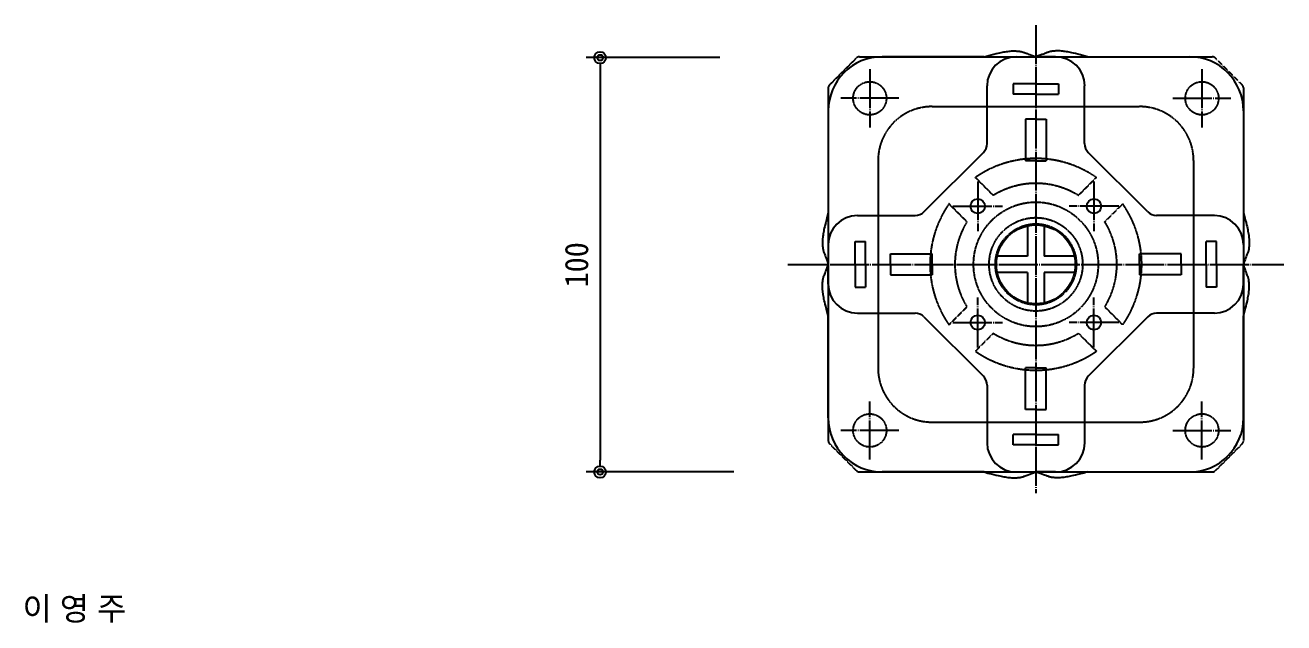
# Model space of a CAD drawing. Header units: millimetres. Extents: x 209 to 75467, y 6568 to 12199.
# Drawn here: x 58382 to 60321, y 8539 to 9460 of the extents above; entities that cross this region are included whole.
import ezdxf

# ---------------------------------------------------------------- set-up
doc = ezdxf.new("R2010")
doc.units = ezdxf.units.MM
doc.header["$MEASUREMENT"] = 0
doc.linetypes.add('CENTER', pattern=[65, 60, -2, 1, -2])
doc.linetypes.add('HIDDEN', pattern=[0.375, 0.25, -0.125])
doc.layers.get('0').update_dxf_attribs({"linetype": 'CONTINUOUS'})
for name, color, linetype in [('7dim', 7, 'CONTINUOUS'), ('CEN', 1, 'CENTER'), ('DIM', 7, 'CONTINUOUS'), ('LINE', 3, 'CONTINUOUS')]:
    doc.layers.add(name, color=color, linetype=linetype)
doc.layers.add('A-BORD-TEXT', color=3, linetype='CONTINUOUS', lineweight=25)
doc.styles.add('굴림체', font='굴림체')
doc.styles.add('돋움체', font='')
doc.styles.add('맑은고딕', font='')
doc.styles.get('돋움체').set_extended_font_data('DotumChe')
doc.styles.get('맑은고딕').set_extended_font_data('Malgun Gothic')
doc.dimstyles.new('pjssd', dxfattribs={"dimscale": 10, "dimtxt": 2.5, "dimasz": 1, "dimexe": 1.2, "dimexo": 1.5, "dimgap": 1, "dimtad": 1, "dimdec": 0, "dimdsep": 46, "dimlunit": 6, "dimtxsty": '굴림체', "dimblk": 'ORIGIN2', "dimcen": -1, "dimdle": 2, "dimclrd": 7, "dimclre": 7, "dimclrt": 3, "dimadec": 0, "dimazin": 0, "dimtfac": 1, "dimtdec": 0, "dimtix": 1, "dimtmove": 2, "dimatfit": 0, "dimldrblk": 'DIMDOT', "dimfxl": 1.2, "dimtolj": 1, "dimtzin": 0, "dimarcsym": 0})

# ---------------------------------------------------------------- blocks, each defined once
blk = doc.blocks.new('_Origin2')
at = {"color": 0, "linetype": 'ByBlock', "lineweight": -2}
blk.add_line((-0.5, 0), (-1, 0), dxfattribs=at)
for radius in [0.5, 0.25]:
    blk.add_circle((0, 0), radius, dxfattribs=at)
blk = doc.blocks.new('*D247')
at = {"layer": 'DIM', "color": 7, "lineweight": -2, "transparency": 16777216}
for p, q in [((59452, 9410.1), (59245.9, 9410.1)), ((59267.5, 9392.1), (59267.5, 8789.7)), ((59452, 8771.7), (59245.9, 8771.7))]:
    blk.add_line(p, q, dxfattribs=at)
at = {"layer": 'DIM', "color": 7, "lineweight": -2, "transparency": 16777216, "xscale": 18, "yscale": 18, "zscale": 18}
for p, rotation in [((59267.5, 9410.1), 90), ((59267.5, 8771.7), 270)]:
    blk.add_blockref('_Origin2', p, dxfattribs=dict(at, rotation=rotation))
at = {"layer": 'DIM', "color": 3, "transparency": 16777216, "insert": (59231.4, 9090.9), "char_height": 36, "attachment_point": 5, "rotation": 90, "style": '돋움체'}
blk.add_mtext('\\A1;100', dxfattribs=at)
blk = doc.blocks.new('DIMDOT')
at = {"linetype": 'Continuous'}
blk.add_line((-2, 0), (2, 0), dxfattribs=at)
for radius in [0.5, 0.25]:
    blk.add_circle((0, 0), radius, dxfattribs=at)

msp = doc.modelspace()

# ---------------------------------------------------------------- linework, layer by layer
at = {"layer": '7dim'}
msp.add_line((59473.6, 8771.7), (59261.9, 8771.7), dxfattribs=at)
at = {"layer": 'CEN', "color": 9}
for p, q in [((59939, 9460.2), (59939, 8738.8)), ((59683.1, 9392.3), (59683.1, 9302.7)), ((60194.9, 9392.3), (60194.9, 9302.7)), ((59727.8, 9347.5), (59638.3, 9347.5)), ((60150.1, 9347.5), (60239.6, 9347.5)), ((59556.9, 9091.6), (60321.1, 9091.6)), ((59683.1, 8790.9), (59683.1, 8880.5)), ((60194.9, 8790.9), (60194.9, 8880.5)), ((59727.8, 8835.7), (59638.3, 8835.7)), ((60150.1, 8835.7), (60239.6, 8835.7))]:
    msp.add_line(p, q, dxfattribs=at)
at = {"layer": 'CEN', "color": 8}
for p, q in [((59849.4, 9219.5), (59849.4, 9142.8)), ((60028.5, 9219.5), (60028.5, 9142.8)), ((59811, 9181.2), (59887.8, 9181.2)), ((60066.9, 9181.2), (59990.1, 9181.2)), ((59849.4, 8963.6), (59849.4, 9040.4)), ((60028.5, 8963.6), (60028.5, 9040.4)), ((59811, 9002), (59887.8, 9002)), ((60066.9, 9002), (59990.1, 9002))]:
    msp.add_line(p, q, dxfattribs=at)
at = {"layer": 'LINE', "color": 9, "linetype": 'HIDDEN'}
for p, q in [((59621, 9368.1), (59662.5, 9409.6)), ((59667, 9411.5), (60210.9, 9411.5)), ((60257, 9368.1), (60215.5, 9409.6)), ((59619.1, 9363.6), (59619.1, 8819.6)), ((60258.8, 9363.6), (60258.8, 8819.6)), ((59779, 9334.7), (60098.9, 9334.7)), ((59695.9, 9251.5), (59695.9, 8931.7)), ((60182.1, 9251.5), (60182.1, 8931.7)), ((59873.5, 9197.8), (59845.8, 9225.5)), ((60004.4, 9197.8), (60032.2, 9225.5)), ((59832.8, 9157.1), (59805.1, 9184.8)), ((60045.2, 9157.1), (60072.9, 9184.8)), ((59832.8, 9026.1), (59805.1, 8998.4)), ((60045.2, 9026.1), (60072.9, 8998.4)), ((59873.5, 8985.4), (59845.8, 8957.7)), ((60004.4, 8985.4), (60032.2, 8957.7)), ((59779, 8848.5), (60098.9, 8848.5)), ((59621, 8815.1), (59662.5, 8773.6)), ((60257, 8815.1), (60215.5, 8773.6)), ((59667, 8771.7), (60210.9, 8771.7))]:
    msp.add_line(p, q, dxfattribs=at)
at = {"layer": 'LINE', "color": 7}
for p, q in [((59859.3, 9411.5), (59702.3, 9411.5)), ((59908.6, 9411.5), (59939, 9411.5)), ((59969.4, 9411.5), (59939, 9411.5)), ((60018.6, 9411.5), (60175.7, 9411.5)), ((59903.8, 9369.7), (59903.8, 9353.7)), ((59939, 9369.6), (59903.8, 9369.7)), ((59938.9, 9369.6), (59974.1, 9369.7)), ((59974.1, 9369.7), (59974.1, 9353.7)), ((59863.8, 9277.7), (59863.8, 9366.7)), ((59939, 9353.6), (59903.8, 9353.7)), ((59938.9, 9353.6), (59974.1, 9353.7)), ((60014.1, 9277.7), (60014.1, 9366.7)), ((59619.1, 9328.3), (59619.1, 9171.3)), ((59923, 9315.3), (59922.9, 9251.3)), ((59938.9, 9315.3), (59923, 9315.3)), ((59939, 9315.3), (59955, 9315.3)), ((59955, 9315.3), (59955, 9251.3)), ((60258.8, 9328.3), (60258.8, 9171.3)), ((59766.4, 9172.4), (59858.2, 9264.1)), ((60111.5, 9172.4), (60019.8, 9264.1)), ((59938.9, 9251.3), (59922.9, 9251.3)), ((59939, 9251.3), (59955, 9251.3)), ((59663.9, 9166.8), (59752.9, 9166.8)), ((60214.1, 9166.8), (60125.1, 9166.8)), ((59926.2, 9151), (59926.2, 9104.4)), ((59951.8, 9151), (59951.8, 9104.4)), ((59619.1, 9122), (59619.1, 9091.6)), ((59660.7, 9091.6), (59660.7, 9126.8)), ((59660.7, 9126.8), (59676.7, 9126.8)), ((59676.7, 9091.6), (59676.7, 9126.8)), ((60217.3, 9126.8), (60201.3, 9126.8)), ((60201.3, 9091.6), (60201.3, 9126.8)), ((60217.3, 9091.6), (60217.3, 9126.8)), ((60258.8, 9122), (60258.8, 9091.6)), ((59715.1, 9091.6), (59715.1, 9107.6)), ((59715.1, 9107.6), (59779, 9107.6)), ((59779, 9091.6), (59779, 9107.6)), ((59926.2, 9104.4), (59879.5, 9104.4)), ((59998.4, 9104.4), (59951.8, 9104.4)), ((60098.9, 9091.6), (60098.9, 9107.6)), ((60162.9, 9107.6), (60098.9, 9107.6)), ((60162.9, 9091.6), (60162.9, 9107.6)), ((59619.1, 9061.2), (59619.1, 9091.6)), ((59660.7, 9091.6), (59660.7, 9056.4)), ((59676.7, 9091.6), (59676.7, 9056.4)), ((59715.1, 9091.6), (59715.1, 9075.6)), ((59779, 9091.6), (59779, 9075.6)), ((59926.2, 9078.8), (59879.5, 9078.8)), ((59926.2, 9078.8), (59926.2, 9032.2)), ((59951.8, 9078.8), (59951.8, 9032.2)), ((59998.4, 9078.8), (59951.8, 9078.8)), ((60098.9, 9091.6), (60098.9, 9075.6)), ((60162.9, 9091.6), (60162.9, 9075.6)), ((60201.3, 9091.6), (60201.3, 9056.4)), ((60217.3, 9091.6), (60217.3, 9056.4)), ((60258.8, 9061.2), (60258.8, 9091.6)), ((59715.1, 9075.6), (59779, 9075.6)), ((60162.9, 9075.6), (60098.9, 9075.6)), ((59660.7, 9056.4), (59676.7, 9056.4)), ((60217.3, 9056.4), (60201.3, 9056.4)), ((59619.1, 8854.9), (59619.1, 9011.9)), ((59663.9, 9016.4), (59752.9, 9016.4)), ((59766.4, 9010.8), (59858.2, 8919.1)), ((60111.5, 9010.8), (60019.8, 8919.1)), ((60214.1, 9016.4), (60125.1, 9016.4)), ((60258.8, 8854.9), (60258.8, 9011.9)), ((59938.9, 8931.9), (59922.9, 8931.9)), ((59923, 8867.9), (59922.9, 8931.9)), ((59939, 8931.9), (59955, 8931.9)), ((59955, 8867.9), (59955, 8931.9)), ((59863.8, 8905.5), (59863.8, 8816.5)), ((60014.1, 8905.5), (60014.1, 8816.5)), ((59938.9, 8867.9), (59923, 8867.9)), ((59939, 8867.9), (59955, 8867.9)), ((59939, 8829.6), (59903.8, 8829.5)), ((59903.8, 8813.5), (59903.8, 8829.5)), ((59938.9, 8829.6), (59974.1, 8829.5)), ((59974.1, 8813.5), (59974.1, 8829.5)), ((59939, 8813.6), (59903.8, 8813.5)), ((59938.9, 8813.6), (59974.1, 8813.5)), ((59859.3, 8771.7), (59702.3, 8771.7)), ((59908.6, 8771.7), (59939, 8771.7)), ((59969.4, 8771.7), (59939, 8771.7)), ((60018.6, 8771.7), (60175.7, 8771.7))]:
    msp.add_line(p, q, dxfattribs=at)
for points in [[(59859.3, 9411.5), (59865.2, 9413), (59870.2, 9414.3), (59874.3, 9415.4), (59877.8, 9416.3), (59880.8, 9417), (59883.3, 9417.6), (59885.6, 9418.1), (59887.7, 9418.5), (59889.7, 9418.9), (59891.7, 9419.2), (59893.7, 9419.5), (59895.7, 9419.8), (59897.6, 9420), (59899.4, 9420.2), (59901.3, 9420.4), (59903.1, 9420.5), (59904.9, 9420.5), (59906.6, 9420.5), (59908.2, 9420.4), (59909.8, 9420.3), (59911.3, 9420.2), (59912.7, 9420.1), (59913.9, 9419.9), (59915, 9419.7), (59916, 9419.6), (59916.8, 9419.4), (59917.6, 9419.2), (59918.3, 9419), (59919, 9418.8), (59919.8, 9418.5), (59920.6, 9418.2), (59921.5, 9417.8), (59922.6, 9417.4), (59923.9, 9416.9), (59925.4, 9416.4), (59927.3, 9415.7), (59929.5, 9414.9), (59932.2, 9413.9), (59935.3, 9412.8), (59939, 9411.5)], [(60018.6, 9411.5), (60012.7, 9413), (60007.8, 9414.3), (60003.6, 9415.4), (60000.1, 9416.3), (59997.1, 9417), (59994.6, 9417.6), (59992.3, 9418.1), (59990.2, 9418.5), (59988.2, 9418.9), (59986.2, 9419.2), (59984.2, 9419.5), (59982.3, 9419.8), (59980.4, 9420), (59978.5, 9420.2), (59976.6, 9420.4), (59974.8, 9420.5), (59973.1, 9420.5), (59971.3, 9420.5), (59969.7, 9420.4), (59968.1, 9420.3), (59966.6, 9420.2), (59965.3, 9420.1), (59964, 9419.9), (59962.9, 9419.7), (59962, 9419.6), (59961.1, 9419.4), (59960.4, 9419.2), (59959.6, 9419), (59958.9, 9418.8), (59958.2, 9418.5), (59957.3, 9418.2), (59956.4, 9417.8), (59955.3, 9417.4), (59954.1, 9416.9), (59952.5, 9416.4), (59950.7, 9415.7), (59948.4, 9414.9), (59945.8, 9413.9), (59942.6, 9412.8), (59939, 9411.5)], [(59619.1, 9171.3), (59617.5, 9165.4), (59616.2, 9160.4), (59615.1, 9156.2), (59614.3, 9152.7), (59613.6, 9149.8), (59613, 9147.2), (59612.5, 9145), (59612.1, 9142.9), (59611.7, 9140.8), (59611.3, 9138.8), (59611, 9136.8), (59610.7, 9134.9), (59610.5, 9133), (59610.3, 9131.1), (59610.2, 9129.3), (59610.1, 9127.5), (59610.1, 9125.7), (59610.1, 9124), (59610.1, 9122.3), (59610.2, 9120.7), (59610.4, 9119.3), (59610.5, 9117.9), (59610.7, 9116.6), (59610.8, 9115.5), (59611, 9114.6), (59611.2, 9113.7), (59611.3, 9113), (59611.5, 9112.3), (59611.8, 9111.5), (59612, 9110.8), (59612.4, 9110), (59612.7, 9109), (59613.1, 9108), (59613.6, 9106.7), (59614.2, 9105.1), (59614.9, 9103.3), (59615.7, 9101.1), (59616.7, 9098.4), (59617.8, 9095.3), (59619.1, 9091.6)], [(60258.8, 9171.3), (60260.4, 9165.4), (60261.7, 9160.4), (60262.8, 9156.2), (60263.7, 9152.7), (60264.4, 9149.8), (60264.9, 9147.2), (60265.4, 9145), (60265.8, 9142.9), (60266.2, 9140.8), (60266.6, 9138.8), (60266.9, 9136.8), (60267.2, 9134.9), (60267.4, 9133), (60267.6, 9131.1), (60267.7, 9129.3), (60267.8, 9127.5), (60267.9, 9125.7), (60267.8, 9124), (60267.8, 9122.3), (60267.7, 9120.7), (60267.6, 9119.3), (60267.4, 9117.9), (60267.3, 9116.6), (60267.1, 9115.5), (60266.9, 9114.6), (60266.8, 9113.7), (60266.6, 9113), (60266.4, 9112.3), (60266.1, 9111.5), (60265.9, 9110.8), (60265.6, 9110), (60265.2, 9109), (60264.8, 9108), (60264.3, 9106.7), (60263.7, 9105.1), (60263, 9103.3), (60262.2, 9101.1), (60261.3, 9098.4), (60260.1, 9095.3), (60258.8, 9091.6)], [(59619.1, 9011.9), (59617.5, 9017.8), (59616.2, 9022.8), (59615.1, 9027), (59614.3, 9030.5), (59613.6, 9033.4), (59613, 9036), (59612.5, 9038.2), (59612.1, 9040.3), (59611.7, 9042.4), (59611.3, 9044.4), (59611, 9046.3), (59610.7, 9048.3), (59610.5, 9050.2), (59610.3, 9052.1), (59610.2, 9053.9), (59610.1, 9055.7), (59610.1, 9057.5), (59610.1, 9059.2), (59610.1, 9060.9), (59610.2, 9062.4), (59610.4, 9063.9), (59610.5, 9065.3), (59610.7, 9066.5), (59610.8, 9067.6), (59611, 9068.6), (59611.2, 9069.4), (59611.3, 9070.2), (59611.5, 9070.9), (59611.8, 9071.6), (59612, 9072.4), (59612.4, 9073.2), (59612.7, 9074.1), (59613.1, 9075.2), (59613.6, 9076.5), (59614.2, 9078), (59614.9, 9079.9), (59615.7, 9082.1), (59616.7, 9084.8), (59617.8, 9087.9), (59619.1, 9091.6)], [(60258.8, 9011.9), (60260.4, 9017.8), (60261.7, 9022.8), (60262.8, 9027), (60263.7, 9030.5), (60264.4, 9033.4), (60264.9, 9036), (60265.4, 9038.2), (60265.8, 9040.3), (60266.2, 9042.4), (60266.6, 9044.4), (60266.9, 9046.3), (60267.2, 9048.3), (60267.4, 9050.2), (60267.6, 9052.1), (60267.7, 9053.9), (60267.8, 9055.7), (60267.9, 9057.5), (60267.8, 9059.2), (60267.8, 9060.9), (60267.7, 9062.4), (60267.6, 9063.9), (60267.4, 9065.3), (60267.3, 9066.5), (60267.1, 9067.6), (60266.9, 9068.6), (60266.8, 9069.4), (60266.6, 9070.2), (60266.4, 9070.9), (60266.1, 9071.6), (60265.9, 9072.4), (60265.6, 9073.2), (60265.2, 9074.1), (60264.8, 9075.2), (60264.3, 9076.5), (60263.7, 9078), (60263, 9079.9), (60262.2, 9082.1), (60261.3, 9084.8), (60260.1, 9087.9), (60258.8, 9091.6)], [(59859.3, 8771.7), (59865.2, 8770.1), (59870.2, 8768.8), (59874.3, 8767.8), (59877.8, 8766.9), (59880.8, 8766.2), (59883.3, 8765.6), (59885.6, 8765.1), (59887.7, 8764.7), (59889.7, 8764.3), (59891.7, 8764), (59893.7, 8763.7), (59895.7, 8763.4), (59897.6, 8763.1), (59899.4, 8763), (59901.3, 8762.8), (59903.1, 8762.7), (59904.9, 8762.7), (59906.6, 8762.7), (59908.2, 8762.8), (59909.8, 8762.9), (59911.3, 8763), (59912.7, 8763.1), (59913.9, 8763.3), (59915, 8763.4), (59916, 8763.6), (59916.8, 8763.8), (59917.6, 8764), (59918.3, 8764.2), (59919, 8764.4), (59919.8, 8764.7), (59920.6, 8765), (59921.5, 8765.3), (59922.6, 8765.8), (59923.9, 8766.2), (59925.4, 8766.8), (59927.3, 8767.5), (59929.5, 8768.3), (59932.2, 8769.3), (59935.3, 8770.4), (59939, 8771.7)], [(60018.6, 8771.7), (60012.7, 8770.1), (60007.8, 8768.8), (60003.6, 8767.8), (60000.1, 8766.9), (59997.1, 8766.2), (59994.6, 8765.6), (59992.3, 8765.1), (59990.2, 8764.7), (59988.2, 8764.3), (59986.2, 8764), (59984.2, 8763.7), (59982.3, 8763.4), (59980.4, 8763.1), (59978.5, 8763), (59976.6, 8762.8), (59974.8, 8762.7), (59973.1, 8762.7), (59971.3, 8762.7), (59969.7, 8762.8), (59968.1, 8762.9), (59966.6, 8763), (59965.3, 8763.1), (59964, 8763.3), (59962.9, 8763.4), (59962, 8763.6), (59961.1, 8763.8), (59960.4, 8764), (59959.6, 8764.2), (59958.9, 8764.4), (59958.2, 8764.7), (59957.3, 8765), (59956.4, 8765.3), (59955.3, 8765.8), (59954.1, 8766.2), (59952.5, 8766.8), (59950.7, 8767.5), (59948.4, 8768.3), (59945.8, 8769.3), (59942.6, 8770.4), (59939, 8771.7)]]:
    msp.add_lwpolyline(points, dxfattribs=at)
at = {"layer": 'LINE', "color": 9, "linetype": 'HIDDEN'}
for centre, radius in [((59683.1, 9347.5), 25.6), ((60194.9, 9347.5), 25.6), ((59939, 9091.6), 96), ((59939, 9091.6), 72), ((59939, 9091.6), 62.4), ((59683.1, 8835.7), 25.6), ((60194.9, 8835.7), 25.6)]:
    msp.add_circle(centre, radius, dxfattribs=at)
at = {"layer": 'LINE', "color": 7}
for centre, radius in [((59849.4, 9181.2), 11.2), ((60028.5, 9181.2), 11.2), ((59939, 9091.6), 60.8), ((59849.4, 9002), 11.2), ((60028.5, 9002), 11.2)]:
    msp.add_circle(centre, radius, dxfattribs=at)
for centre, radius, start, end in [((59702.3, 9328.3), 83.2, 90, 180), ((59908.6, 9366.7), 44.8, 90, 180), ((59969.4, 9366.7), 44.8, 0, 90), ((60175.7, 9328.3), 83.2, 0, 90), ((59844.6, 9277.7), 19.2, 315, 0), ((60033.3, 9277.7), 19.2, 180, 225), ((59663.9, 9122), 44.8, 90, 180), ((59752.9, 9186), 19.2, 270, 315), ((60125.1, 9186), 19.2, 225, 270), ((60214.1, 9122), 44.8, 0, 90), ((59663.9, 9061.2), 44.8, 180, 270), ((60214.1, 9061.2), 44.8, 270, 0), ((59752.9, 8997.2), 19.2, 45, 90), ((60125.1, 8997.2), 19.2, 90, 135), ((59844.6, 8905.5), 19.2, 0, 45), ((60033.3, 8905.5), 19.2, 135, 180), ((59702.3, 8854.9), 83.2, 180, 270), ((60175.7, 8854.9), 83.2, 270, 0), ((59908.6, 8816.5), 44.8, 180, 270), ((59969.4, 8816.5), 44.8, 270, 0)]:
    msp.add_arc(centre, radius, start, end, dxfattribs=at)
at = {"layer": 'LINE', "color": 9, "linetype": 'HIDDEN'}
for centre, radius, start, end in [((59667, 9405.1), 6.4, 90, 135), ((60210.9, 9405.1), 6.4, 45, 90), ((59625.5, 9363.6), 6.4, 135, 180), ((60252.4, 9363.6), 6.4, 0, 45), ((59779, 9251.5), 83.2, 90, 180), ((60098.9, 9251.5), 83.2, 0, 90), ((59939, 9091.6), 163.1, 55.1642, 124.8358), ((59939, 9091.6), 124.8, 58.3424, 121.6576), ((59939, 9091.6), 163.1, 145.1642, 214.8358), ((59939, 9091.6), 163.1, 325.1642, 34.8358), ((59939, 9091.6), 124.8, 148.3424, 211.6576), ((59939, 9091.6), 124.8, 328.3424, 31.6576), ((59939, 9091.6), 124.8, 238.3424, 301.6576), ((59939, 9091.6), 163.1, 235.1642, 304.8358), ((59779, 8931.7), 83.2, 180, 270), ((60098.9, 8931.7), 83.2, 270, 0), ((59625.5, 8819.6), 6.4, 180, 225), ((60252.4, 8819.6), 6.4, 315, 0), ((59667, 8778.1), 6.4, 225, 270), ((60210.9, 8778.1), 6.4, 270, 315)]:
    msp.add_arc(centre, radius, start, end, dxfattribs=at)

# ---------------------------------------------------------------- texts
at = {"layer": 'A-BORD-TEXT', "style": '맑은고딕'}
msp.add_text('이 영 주', height=36, dxfattribs=at).set_placement((58377.5, 8543.1))

# ---------------------------------------------------------------- dimensions: what is measured, and where the dimension line sits
at = {"layer": 'DIM'}
dim = msp.add_linear_dim(base=(59267.5, 8771.7), p1=(59479, 9410.1), p2=(59479, 8771.7), angle=90, text='100', dimstyle='pjssd', override={"dimscale": 18, "dimtxt": 2, "dimtxsty": '돋움체'}, dxfattribs=at)
dim.commit()
dim.dimension.update_dxf_attribs({"geometry": '*D247', "text_midpoint": (59231.4, 9090.9)})

doc.saveas('drawing.dxf')
